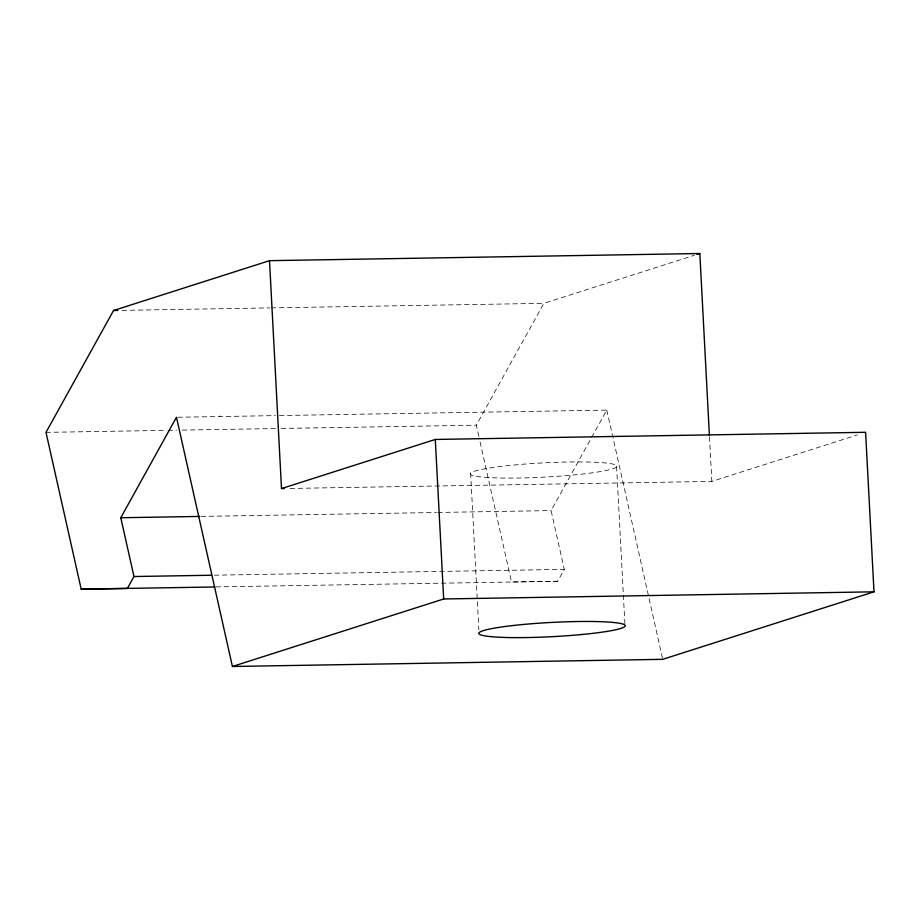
<?xml version="1.0" encoding="UTF-8"?>
<svg xmlns="http://www.w3.org/2000/svg" width="920" height="920" viewBox="0 0 920 920"><rect width="100%" height="100%" fill="white"/><g stroke="black" fill="none" stroke-linecap="round" stroke-linejoin="round"><path stroke-width="0.69" stroke-dasharray="4.6 3.45" d="M219.5 416.553L219.88 415.863M478.837 436.413L476.318 425.212L543.87 303.347L694.358 255.265M216.027 586.903L557.692 581.279L564.293 569.376L551.091 510.588L606.786 410.113L276.874 415.598M290.111 488.44L711.827 481.424L857.44 434.907M122.164 310.362L269.905 307.901M271.342 307.878L543.87 303.347M177.905 417.243L275.448 415.621M46 432.365L166.486 430.364M167.923 430.341L176.536 430.203M182.263 430.1L275.505 428.559M281.244 428.455L476.318 425.212M201.1 516.408L436.344 512.497M437.782 512.463L551.091 510.588M214.302 575.195L564.293 569.376M557.692 581.279L511.52 581.992L479.147 437.816M606.786 410.113L662.423 657.926M709.481 436.988L711.827 481.424M616.619 466.819A73.382 7.13 -3 0 1 501.572 478.043A73.382 7.13 -3 0 1 512.67 465.14A73.382 7.13 -3 0 1 616.619 466.819L624.933 624.933M470.626 473.179L478.86 629.866"/><path stroke-width="1.38" d="M269.514 260.67L113.551 310.5L46 432.365L81.19 589.145L127.374 588.432L133.975 576.529L120.773 517.741L176.467 417.266L232.415 666.482L662.733 659.33L874 591.824L865.605 432.296L435.286 439.449L281.497 488.577L269.514 260.67L699.832 253.517L709.412 435.562M697.095 254.391L699.832 253.517M232.415 666.482L443.681 598.977L874 591.824M113.551 310.5L117.852 310.431M281.497 488.577L284.372 488.531M120.773 517.741L199.663 516.43M133.975 576.529L211.427 575.241M81.19 589.145L214.877 586.971M435.286 439.449L443.681 598.977M509.967 637.571A73.382 7.13 -3 0 0 625.013 626.359A73.382 7.13 -3 0 0 521.065 624.68A73.382 7.13 -3 0 0 509.967 637.571"/></g></svg>
